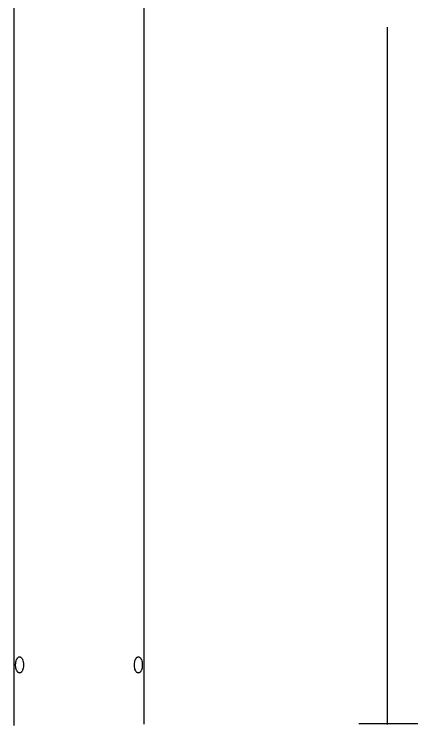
# Model space of a CAD drawing. Extents: x 7 to 173, y 7 to 258.
# Drawn here: x 27.4 to 82.3, y 72 to 168.8 of the extents above; entities that cross this region are included whole.
import ezdxf

# ---------------------------------------------------------------- set-up
doc = ezdxf.new("R2010")
doc.units = 0
doc.layers.add('LIVELLO_1', color=160, linetype='Continuous')

# ---------------------------------------------------------------- blocks, each defined once
blk = doc.blocks.new('AI9-BLK1')
at = {"layer": 'LIVELLO_1', "color": 7}
for p, q in [((-60.762, 22.65), (-60.762, 84.618)), ((-43.075, 22.532), (-43.075, 84.577)), ((-9.948, -59.153), (-9.948, 35.848)), ((-60.762, -19.846), (-60.762, 23.256)), ((-43.075, -20.007), (-43.075, 23.152)), ((-60.762, -59.254), (-60.762, -19.284)), ((-43.075, -59.112), (-43.075, -19.219)), ((-13.843, -58.993), (-5.836, -58.993))]:
    blk.add_line(p, q, dxfattribs=at)
for points in [[(-60.033, -49.916), (-60.01, -49.916), (-59.991, -49.918), (-59.968, -49.923), (-59.949, -49.929), (-59.929, -49.935), (-59.907, -49.944), (-59.884, -49.959), (-59.867, -49.97), (-59.846, -49.983), (-59.827, -50), (-59.785, -50.035), (-59.75, -50.078), (-59.715, -50.125), (-59.682, -50.179), (-59.651, -50.239), (-59.622, -50.302), (-59.572, -50.444), (-59.534, -50.595), (-59.507, -50.761), (-59.494, -50.931), (-59.494, -51.105), (-59.507, -51.276), (-59.534, -51.441), (-59.572, -51.594), (-59.622, -51.737), (-59.651, -51.801), (-59.682, -51.857), (-59.715, -51.911), (-59.75, -51.959), (-59.785, -52.002), (-59.827, -52.039), (-59.846, -52.053), (-59.867, -52.066), (-59.884, -52.082), (-59.907, -52.092), (-59.929, -52.101), (-59.949, -52.109), (-59.968, -52.114), (-59.991, -52.118), (-60.01, -52.12), (-60.033, -52.123), (-60.054, -52.12), (-60.077, -52.118), (-60.097, -52.114), (-60.116, -52.109), (-60.139, -52.101), (-60.158, -52.092), (-60.178, -52.082), (-60.198, -52.066), (-60.221, -52.053), (-60.24, -52.039), (-60.278, -52.002), (-60.315, -51.959), (-60.35, -51.911), (-60.383, -51.857), (-60.414, -51.801), (-60.443, -51.737), (-60.494, -51.594), (-60.531, -51.441), (-60.558, -51.276), (-60.571, -51.105), (-60.571, -50.931), (-60.558, -50.761), (-60.531, -50.595), (-60.494, -50.444), (-60.443, -50.302), (-60.414, -50.239), (-60.383, -50.179), (-60.35, -50.125), (-60.315, -50.078), (-60.278, -50.035), (-60.24, -50), (-60.221, -49.983), (-60.198, -49.97), (-60.178, -49.959), (-60.158, -49.944), (-60.139, -49.935), (-60.116, -49.929), (-60.097, -49.923), (-60.077, -49.918), (-60.054, -49.916), (-60.033, -49.916)], [(-43.865, -52.123), (-43.886, -52.12), (-43.906, -52.118), (-43.928, -52.114), (-43.948, -52.109), (-43.97, -52.101), (-43.991, -52.092), (-44.012, -52.082), (-44.032, -52.066), (-44.052, -52.053), (-44.069, -52.039), (-44.109, -52.002), (-44.147, -51.959), (-44.18, -51.911), (-44.215, -51.857), (-44.246, -51.801), (-44.275, -51.737), (-44.326, -51.594), (-44.363, -51.441), (-44.389, -51.276), (-44.403, -51.105), (-44.403, -50.931), (-44.389, -50.761), (-44.363, -50.595), (-44.326, -50.444), (-44.275, -50.302), (-44.246, -50.239), (-44.215, -50.179), (-44.18, -50.125), (-44.147, -50.078), (-44.109, -50.035), (-44.069, -50), (-44.052, -49.983), (-44.032, -49.97), (-44.012, -49.959), (-43.991, -49.944), (-43.97, -49.935), (-43.948, -49.929), (-43.928, -49.923), (-43.906, -49.918), (-43.886, -49.916), (-43.865, -49.916), (-43.842, -49.916), (-43.823, -49.918), (-43.8, -49.923), (-43.778, -49.929), (-43.759, -49.935), (-43.739, -49.944), (-43.719, -49.959), (-43.699, -49.97), (-43.677, -49.983), (-43.657, -50), (-43.62, -50.035), (-43.582, -50.078), (-43.547, -50.125), (-43.513, -50.179), (-43.483, -50.239), (-43.454, -50.302), (-43.403, -50.444), (-43.366, -50.595), (-43.339, -50.761), (-43.326, -50.931), (-43.326, -51.105), (-43.339, -51.276), (-43.366, -51.441), (-43.403, -51.594), (-43.454, -51.737), (-43.483, -51.801), (-43.513, -51.857), (-43.547, -51.911), (-43.582, -51.959), (-43.62, -52.002), (-43.657, -52.039), (-43.677, -52.053), (-43.699, -52.066), (-43.719, -52.082), (-43.739, -52.092), (-43.759, -52.101), (-43.778, -52.109), (-43.8, -52.114), (-43.823, -52.118), (-43.842, -52.12), (-43.865, -52.123)]]:
    blk.add_lwpolyline(points, dxfattribs=at)

msp = doc.modelspace()

# ---------------------------------------------------------------- block references
at = {"layer": 'LIVELLO_1', "color": 7}
msp.add_blockref('AI9-BLK1', (88.168348, 131.129291), dxfattribs=at)

doc.saveas('drawing.dxf')
